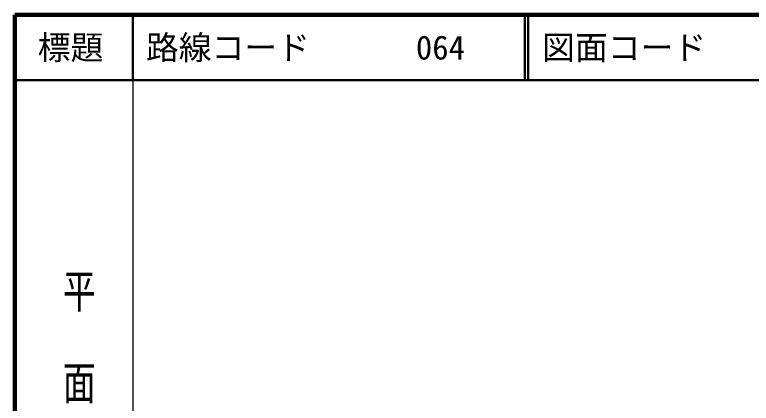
# Model space of a CAD drawing. Units: millimetres, scale not verified. Extents: x 40000 to 680000, y 20000 to 380000.
# Drawn here: x 40000 to 152254, y 320762 to 380000 of the extents above; entities that cross this region are included whole.
import ezdxf
from ezdxf.enums import TextEntityAlignment as Align

# ---------------------------------------------------------------- set-up
doc = ezdxf.new("R2010")
doc.units = ezdxf.units.MM
doc.header["$LTSCALE"] = 1000
for name, color, linetype, lineweight in [('M-BGD', 7, 'Continuous', 25), ('M-TTL', 2, 'Continuous', 140), ('M-TTL-BAND', 7, 'Continuous', 25), ('M-TTL-LINE', 7, 'Continuous', 50)]:
    doc.layers.add(name, color=color, linetype=linetype, lineweight=lineweight)
doc.layers.add('M-TTL-TXT', color=7, linetype='Continuous')
doc.styles.add('@ＭＳ ゴシック', font='')
doc.styles.add('ＭＳ ゴシック', font='')
doc.styles.get('@ＭＳ ゴシック').set_extended_font_data('@MS Gothic')
doc.styles.get('ＭＳ ゴシック').set_extended_font_data('MS Gothic')

msp = doc.modelspace()

# ---------------------------------------------------------------- linework, layer by layer
at = {"layer": 'M-BGD'}
for points, knots in [([(139772, 294659), (143680, 296457), (147588, 298255), (151618, 299694), (156771, 301533), (162123, 302785), (167463, 304136), (171445, 305144), (175420, 306207), (179161, 307838), (182497, 309274), (185639, 311179), (188934, 312725), (195278, 315706), (202179, 317396), (209073, 318796), (213044, 319638), (217023, 320360), (220993, 321165), (226425, 322267), (231841, 323524), (237134, 325163), (241129, 326400), (245055, 327855), (248980, 329310)], [0, 0, 0, 0, 1, 1, 1, 2, 2, 2, 3, 3, 3, 4, 4, 4, 5, 5, 5, 6, 6, 6, 7, 7, 7, 8, 8, 8, 8]), ([(68682, 264994), (79821, 268226), (90960, 271457), (101962, 275112), (110882, 278076), (119712, 281319), (128468, 284738), (138390, 288611), (148217, 292712), (158084, 296732), (165339, 299673), (172626, 302528), (180000, 305173), (192037, 309480), (204323, 313121), (216794, 315982), (225841, 318021), (234983, 319606), (244188, 320869), (259531, 322905), (275006, 324011), (290463, 323683), (305853, 323259), (321179, 321411), (336368, 318796), (347631, 316845), (358817, 314551), (369759, 311392), (379076, 308662), (388216, 305360), (397450, 302359), (408218, 298882), (419141, 295949), (429953, 292586), (437878, 290121), (445742, 287424), (453794, 285478), (459126, 284189), (464540, 283228), (469954, 282268)], [0, 0, 0, 0, 1, 1, 1, 2, 2, 2, 3, 3, 3, 4, 4, 4, 5, 5, 5, 6, 6, 6, 7, 7, 7, 8, 8, 8, 9, 9, 9, 10, 10, 10, 11, 11, 11, 12, 12, 12, 13, 13, 13, 13])]:
    msp.add_open_spline(points, degree=3, knots=knots, dxfattribs=at)
at = {"layer": 'M-TTL'}
for p, q in [((40000, 380000), (40000, 20000)), ((680000, 380000), (40000, 380000))]:
    msp.add_line(p, q, dxfattribs=at)
at = {"layer": 'M-TTL-BAND'}
msp.add_line((58000, 370000), (58000, 20000), dxfattribs=at)
at = {"layer": 'M-TTL-LINE'}
for p, q in [((58000, 380000), (58000, 370000)), ((117750, 380000), (117750, 370000)), ((118250, 380000), (118250, 370000)), ((40000, 370000), (680000, 370000))]:
    msp.add_line(p, q, dxfattribs=at)

# ---------------------------------------------------------------- texts
at = {"layer": 'M-TTL-BAND', "style": '@ＭＳ ゴシック', "width": 1.4}
msp.add_text('平  面  図', height=3666, rotation=270, dxfattribs=at).set_placement((49777, 306475), align=Align.MIDDLE_RIGHT)
at = {"layer": 'M-TTL-TXT', "style": 'ＭＳ ゴシック'}
msp.add_text('標題', height=3666, dxfattribs=at).set_placement((48500, 375000), align=Align.MIDDLE_CENTER)
for s, p in [('路線コード', (60000, 375000)), ('064', (101142, 375000)), ('図面コード', (120380, 375000))]:
    msp.add_text(s, height=3666, dxfattribs=at).set_placement(p, align=Align.MIDDLE_LEFT)

doc.saveas('drawing.dxf')
